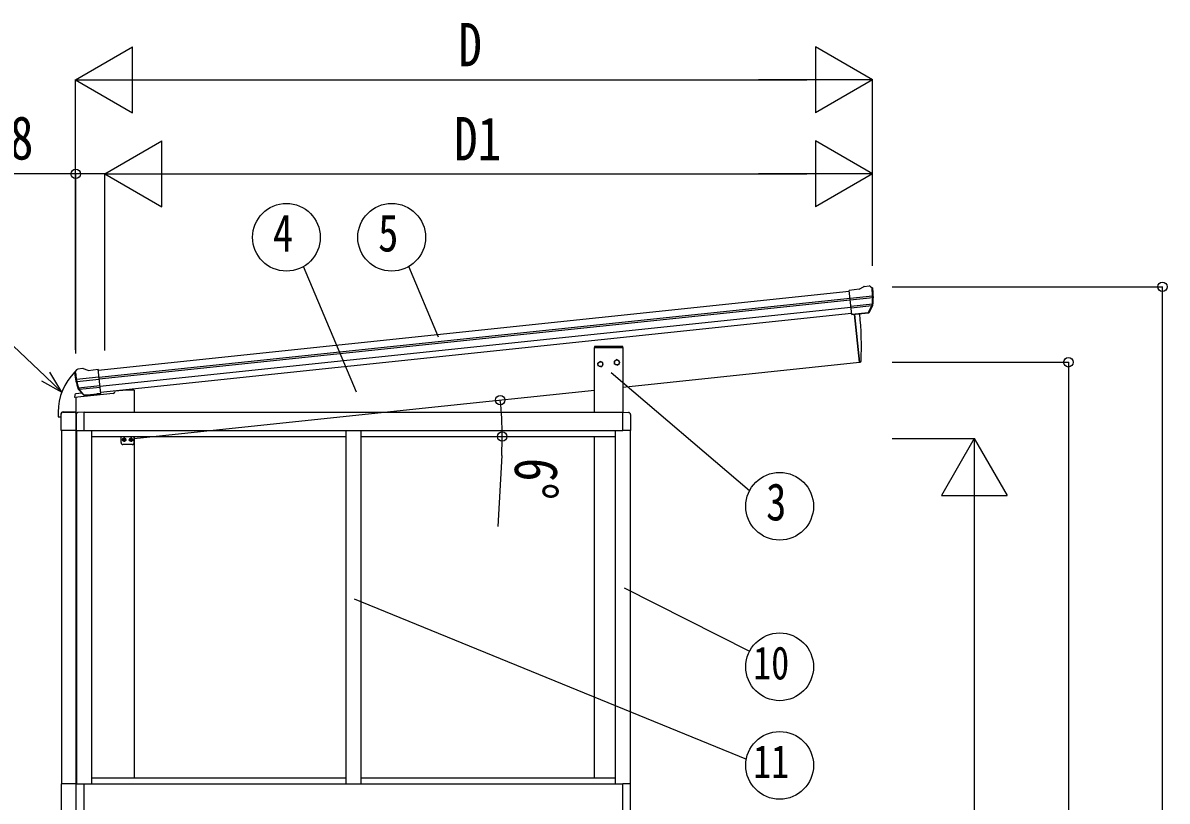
# Model space of a CAD drawing. Units: millimetres, scale not verified. Extents: x -14718 to 14718, y -10395 to 10395.
# Drawn here: x -10417 to -7376, y -3357 to -1289 of the extents above; entities that cross this region are included whole.
import ezdxf
from ezdxf.enums import TextEntityAlignment as Align

# ---------------------------------------------------------------- set-up
doc = ezdxf.new("R2010")
doc.units = ezdxf.units.MM
doc.header["$LTSCALE"] = 40
for name, color, linetype in [('0-4_YKK_13', 4, 'Continuous'), ('0-5_YKK_A1', 4, 'Continuous'), ('0-6_YKK_D', 6, 'Continuous')]:
    doc.layers.add(name, color=color, linetype=linetype)
doc.styles.add('ＭＳ ゴシック', font='')
doc.styles.get('ＭＳ ゴシック').set_extended_font_data('MS Gothic')

msp = doc.modelspace()

# ---------------------------------------------------------------- linework, layer by layer
at = {"layer": '0-4_YKK_13'}
for p, q in [((-8194.14, -1996.8), (-8220.66, -1999.59)), ((-8213.88, -2064.14), (-8220.66, -1999.59)), ((-8167.82, -1988), (-8167.82, -1988)), ((-8164.16, -1989.09), (-8164.16, -1989.09)), ((-8164.16, -1989.09), (-8159.84, -1992.59)), ((-8159.84, -1992.59), (-8158.98, -1993.28)), ((-8157.59, -1996.98), (-8157.9, -1995.13)), ((-8218.5, -2020.12), (-8158.76, -2013.84)), ((-8158.28, -2019.71), (-8217.89, -2025.97)), ((-8159.12, -2036.46), (-8216.15, -2042.46)), ((-8160.51, -2041.12), (-8215.69, -2046.92)), ((-8170.52, -2059.36), (-8213.9, -2063.92)), ((-8213.88, -2064.14), (-8203.93, -2063.1)), ((-8206.99, -2063.42), (-8193.6, -2190.81)), ((-8203.93, -2063.1), (-8203.66, -2063.16)), ((-8203.66, -2063.16), (-8178.33, -2060.5)), ((-8178.33, -2060.5), (-8178.07, -2060.38)), ((-8178.07, -2060.38), (-8170.38, -2059.57)), ((-8169.07, -2057.7), (-8159.62, -2039.4)), ((-8168.02, -2058.13), (-8157.9, -2039.87)), ((-10278.98, -2219.95), (-10279.06, -2218.07)), ((-10277.7, -2215.18), (-10278.39, -2216.04)), ((-10274.2, -2210.86), (-10277.7, -2215.18)), ((-10274.2, -2210.86), (-10274.2, -2210.86)), ((-10270.84, -2209.04), (-10270.84, -2209.04)), ((-10243.27, -2212.17), (-10216.75, -2209.39)), ((-10209.96, -2273.94), (-10216.75, -2209.39)), ((-8193.6, -2190.81), (-8191.55, -2190.52)), ((-10214.59, -2229.91), (-10274.33, -2236.19)), ((-10273.58, -2242.03), (-10213.97, -2235.77)), ((-10176.68, -2273.55), (-10279.7, -2284.38)), ((-10278.8, -2277.54), (-10279.7, -2284.38)), ((-10259.85, -2273.24), (-10276.14, -2274.95)), ((-10256.07, -2277.59), (-10269.76, -2261.84)), ((-10269.27, -2258.25), (-10212.24, -2252.25)), ((-10255.13, -2276.95), (-10268.17, -2261.02)), ((-10266.95, -2262.52), (-10211.77, -2256.72)), ((-10245.76, -2277.7), (-10253.46, -2278.51)), ((-10253.36, -2278.27), (-10209.98, -2273.71)), ((-10245.49, -2277.76), (-10245.76, -2277.7)), ((-10220.16, -2275.1), (-10245.49, -2277.76)), ((-10219.91, -2274.98), (-10220.16, -2275.1)), ((-10209.96, -2273.94), (-10219.91, -2274.98)), ((-10171.96, -2267.02), (-10172.25, -2269.23)), ((-10322.95, -2323.59), (-10322.95, -2335.34)), ((-10322.45, -2335.84), (-10316.19, -2335.84)), ((-10315.69, -2328.58), (-10315.69, -2335.34)), ((-10309.71, -2323.08), (-10280.69, -2323.08)), ((-10309.69, -2322.58), (-10276.45, -2322.58)), ((-10274.95, -2329.38), (-10274.95, -2372.28)), ((-10254.25, -2323.08), (-10269.74, -2323.89)), ((-10254.25, -2372.28), (-10254.25, -2323.08)), ((-8822.65, -2323.08), (-8807.16, -2323.89)), ((-8822.65, -2372.28), (-8822.65, -2323.08)), ((-8801.95, -2329.38), (-8801.95, -2372.28)), ((-10274.95, -2372.28), (-10254.25, -2372.28)), ((-10155.95, -2404.28), (-10155.95, -2388.08)), ((-10153.1, -2396.58), (-10141.8, -2396.58)), ((-10149.9, -2396.07), (-10148.6, -2396.05)), ((-10148.6, -2397.1), (-10149.9, -2397.08)), ((-10148.57, -2396.05), (-10148.6, -2396.05)), ((-10148.58, -2397.12), (-10148.6, -2397.1)), ((-10148.18, -2395.85), (-10148.58, -2396.04)), ((-10148.18, -2397.3), (-10148.58, -2397.12)), ((-10148.18, -2395.85), (-10147.99, -2395.44)), ((-10148.18, -2397.3), (-10147.99, -2397.71)), ((-10147.99, -2395.44), (-10147.98, -2395.42)), ((-10147.98, -2397.7), (-10147.99, -2397.71)), ((-10147.98, -2397.73), (-10147.99, -2397.71)), ((-10147.96, -2394.13), (-10147.98, -2395.44)), ((-10147.98, -2397.73), (-10147.96, -2399.02)), ((-10147.45, -2390.92), (-10147.45, -2402.23)), ((-10146.92, -2395.42), (-10146.94, -2394.13)), ((-10146.92, -2397.73), (-10146.94, -2399.02)), ((-10146.92, -2395.42), (-10146.91, -2395.44)), ((-10146.92, -2397.73), (-10146.91, -2397.71)), ((-10146.72, -2395.85), (-10146.91, -2395.44)), ((-10146.72, -2397.3), (-10146.91, -2397.71)), ((-10146.72, -2395.85), (-10146.32, -2396.04)), ((-10146.72, -2397.3), (-10146.32, -2397.12)), ((-10146.29, -2396.05), (-10146.32, -2396.04)), ((-10146.29, -2397.1), (-10146.32, -2397.12)), ((-10146.29, -2396.05), (-10145, -2396.07)), ((-10146.29, -2397.1), (-10145, -2397.08)), ((-10135.1, -2396.58), (-10123.8, -2396.58)), ((-10131.9, -2396.07), (-10130.6, -2396.05)), ((-10130.6, -2397.1), (-10131.9, -2397.08)), ((-10130.57, -2396.05), (-10130.6, -2396.05)), ((-10130.58, -2397.12), (-10130.6, -2397.1)), ((-10130.18, -2395.85), (-10130.58, -2396.04)), ((-10130.18, -2397.3), (-10130.58, -2397.12)), ((-10130.18, -2395.85), (-10129.99, -2395.44)), ((-10130.18, -2397.3), (-10129.99, -2397.71)), ((-10129.99, -2395.44), (-10129.98, -2395.42)), ((-10129.98, -2397.7), (-10129.99, -2397.71)), ((-10129.98, -2397.73), (-10129.99, -2397.71)), ((-10129.96, -2394.13), (-10129.98, -2395.44)), ((-10129.98, -2397.73), (-10129.96, -2399.02)), ((-10129.45, -2390.92), (-10129.45, -2402.23)), ((-10128.92, -2395.42), (-10128.94, -2394.13)), ((-10128.92, -2397.73), (-10128.94, -2399.02)), ((-10128.92, -2395.42), (-10128.91, -2395.44)), ((-10128.92, -2397.73), (-10128.91, -2397.71)), ((-10128.72, -2395.85), (-10128.91, -2395.44)), ((-10128.72, -2397.3), (-10128.91, -2397.71)), ((-10128.72, -2395.85), (-10128.32, -2396.04)), ((-10128.72, -2397.3), (-10128.32, -2397.12)), ((-10128.29, -2396.05), (-10128.32, -2396.04)), ((-10128.29, -2397.1), (-10128.32, -2397.12)), ((-10128.29, -2396.05), (-10127, -2396.07)), ((-10128.29, -2397.1), (-10127, -2397.08)), ((-10120.95, -2404.28), (-10120.95, -2388.08)), ((-8801.95, -2372.28), (-8822.65, -2372.28)), ((-10125.95, -2409.28), (-10150.95, -2409.28)), ((-10315.45, -3311.08), (-10315.45, -3409.08)), ((-10274.95, -3311.08), (-10254.25, -3311.08)), ((-10274.95, -3409.08), (-10274.95, -3311.08)), ((-8801.95, -3311.08), (-8822.65, -3311.08)), ((-8801.95, -3409.08), (-8801.95, -3311.08))]:
    msp.add_line(p, q, dxfattribs=at)
for points in [[(-8194.14, -1996.8), (-8182.54, -1989.83), (-8182.54, -1989.83)], [(-8181.31, -1989.42), (-8181.31, -1989.42), (-8167.82, -1988)], [(-8881.16, -2203.25), (-8888.02, -2200.2), (-8888.8, -2192.73), (-8882.73, -2188.32)], [(-8881.16, -2203.25), (-8875.09, -2198.84), (-8875.88, -2191.37), (-8882.73, -2188.32)], [(-8837.17, -2198.63), (-8844.02, -2195.57), (-8844.81, -2188.11), (-8838.73, -2183.7)], [(-8837.17, -2198.63), (-8831.09, -2194.21), (-8831.88, -2186.75), (-8838.73, -2183.7)], [(-10257.35, -2207.62), (-10257.35, -2207.62), (-10270.84, -2209.04)], [(-10243.27, -2212.17), (-10256.06, -2207.77), (-10256.06, -2207.77)], [(-10275.2, -2328.57), (-10275.2, -2372.28), (-10315.2, -2372.28), (-10315.2, -2328.57)], [(-10275.45, -3409.08), (-10275.45, -3311.08), (-10315.45, -3311.08)], [(-10274.95, -3409.08), (-10254.25, -3409.08), (-10254.25, -3311.08)], [(-8801.95, -3409.08), (-8822.65, -3409.08), (-8822.65, -3311.08)]]:
    msp.add_lwpolyline(points, dxfattribs=at)
msp.add_lwpolyline([(-8897.75, -2151.16), (-8822.15, -2151.16), (-8822.15, -2149.16), (-8897.75, -2149.16)], close=True, dxfattribs=at)
for centre, radius in [((-8881.95, -2195.79), 6.5), ((-8837.95, -2191.16), 6.5), ((-10147.45, -2396.58), 4.65), ((-10129.45, -2396.58), 4.65)]:
    msp.add_circle(centre, radius, dxfattribs=at)
for centre, radius, start, end in [((-8180.99, -1992.4), 3, 96.02369, 120.97631), ((-8167.3, -1992.97), 5, 51.04426, 95.95574), ((-8351.14, -2018.63), 192.44, 1.4271, 6.57578), ((-8358.48, -2018.1), 202, 354.13916, 6), ((-8358.48, -2018.1), 200.2, 354.20009, 359.53883), ((-8113.49, -2011.73), 45.32, 182.67122, 185.64518), ((-8158.1, -2021.05), 1.35, 95.1605, 97.91927), ((-8155.49, -2019.49), 2.74, 179.02151, 184.43412), ((-9088.21, -2150.6), 900, 357.63919, 5.64986), ((-8170.64, -2056.68), 2.99, 285.2717, 331.00739), ((-8162.29, -2038.02), 3, 332.69111, 354.20009), ((-8160.52, -2038.42), 3, 331, 354.13916), ((-8191.97, -2187.55), 3, 278, 357.63919), ((-10170.69, -2323.59), 152.26, 135.14293, 180), ((-10078.09, -2198.83), 202, 186, 197.86084), ((-10278.27, -2216.55), 0.5, 106.49959, 135.14293), ((-10085.15, -2200.88), 192.44, 185.42422, 190.5729), ((-10270.31, -2214.01), 5, 96.04426, 140.95574), ((-10257.04, -2210.6), 3, 71.02369, 95.97631), ((-10319.05, -2243.54), 45.32, 6.35482, 9.32878), ((-10276.35, -2242.4), 2.74, 7.56588, 12.97849), ((-10273.48, -2243.38), 1.35, 94.08073, 96.8395), ((-10078.09, -2198.83), 200.2, 192.46117, 197.79991), ((-10275.82, -2277.94), 3, 96, 172.5), ((-10267.5, -2259.87), 3, 197.86084, 221), ((-10265.85, -2259.12), 3, 197.79991, 219.30889), ((-10253.81, -2275.63), 2.99, 220.99261, 266.7283), ((-10177.2, -2268.58), 5, 276, 352.5), ((-10322.45, -2335.34), 0.5, 180, 270), ((-10316.19, -2335.34), 0.5, 270, 0), ((-10309.69, -2328.58), 6, 90, 180), ((-10269.45, -2329.38), 5.5, 93, 180), ((-8807.45, -2329.38), 5.5, 0, 87), ((-10147.45, -2396.58), 2.5, 168.31418, 191.68582), ((-10147.45, -2396.58), 2.5, 78.31418, 101.68582), ((-10147.45, -2396.58), 2.5, 258.31418, 281.68582), ((-10147.45, -2396.58), 2.5, 348.31418, 11.68582), ((-10129.45, -2396.58), 2.5, 168.31418, 191.68582), ((-10129.45, -2396.58), 2.5, 78.31418, 101.68582), ((-10129.45, -2396.58), 2.5, 258.31418, 281.68582), ((-10129.45, -2396.58), 2.5, 348.31418, 11.68582), ((-10150.95, -2404.28), 5, 180, 270), ((-10125.95, -2404.28), 5, 270, 0)]:
    msp.add_arc(centre, radius, start, end, dxfattribs=at)
for centre, major_axis, ratio, start_param, end_param in [((-8159.85, -1996.59), (-0.87, 5.91), 0.020485, 0.671432, 1.5691306), ((-8165.24, -1992.07), (5.88, -1.31), 0.24881, 0.460585, 0.4641038), ((-8160.86, -1995.61), (-2.34, 1.9), 0.995767, 3.9859716, 4.712389), ((-8356.17, -2040.04), (-20.92, 199.05), 0.994373, 4.7113789, 4.7277536), ((-8170.84, -2056.38), (-0.11, 3), 0.642905, 3.2459383, 4.203928), ((-8170.7, -2056.58), (1.66, -2.51), 0.997631, 5.8041905, 5.8929484), ((-8170.77, -2056.47), (3.53, -2.11), 0.650902, 5.2561448, 5.3289554), ((-8168.4, -2056.12), (1.08, 3.13), 0.040856, 2.1135035, 2.1416249), ((-10276.06, -2217.93), (1.9, 2.34), 0.995767, 1.5707963, 2.2972137), ((-10272.52, -2213.55), (-5.48, -2.51), 0.24881, 5.8190815, 5.8226003), ((-10276.85, -2219.09), (-0.38, 5.97), 0.020485, 4.7140547, 5.6117533), ((-10075.78, -2220.78), (-20.92, 199.05), 0.994373, 1.5554317, 1.5718064), ((-10256.11, -2275.55), (-1.71, 2.84), 0.040856, 4.1415604, 4.1696818), ((-10253.67, -2275.29), (-0.51, 2.96), 0.642905, 2.0792573, 3.037247), ((-10253.72, -2275.4), (-3.02, -2.79), 0.650902, 0.9542299, 1.0270405), ((-10253.76, -2275.52), (-1.1, -2.8), 0.997631, 0.3902369, 0.4789948), ((-10309.69, -2328.58), (-3.9, 3.9), 0.997265, 5.4991567, 7.0672139), ((-10280.71, -2328.58), (3.9, 3.9), 0.997265, 5.4991567, 7.0672139)]:
    msp.add_ellipse(centre, major_axis=major_axis, ratio=ratio, start_param=start_param, end_param=end_param, dxfattribs=at)
at = {"layer": '0-5_YKK_A1'}
for p, q in [((-10216.54, -2211.38), (-8220.45, -2001.58)), ((-10214.55, -2230.27), (-8218.47, -2020.47)), ((-10214.12, -2234.45), (-8218.03, -2024.65)), ((-10212.02, -2254.31), (-8215.94, -2044.51)), ((-8214.18, -2061.25), (-10210.26, -2271.05)), ((-8897.45, -2323.58), (-8897.45, -2151.16)), ((-8897.45, -2151.16), (-8822.45, -2151.16)), ((-8822.45, -2151.16), (-8822.45, -2323.09)), ((-10140.95, -2264.58), (-10172.06, -2267.85)), ((-10120.95, -2264.58), (-10140.95, -2264.58)), ((-10120.95, -2264.58), (-10120.95, -2323.58)), ((-10276.45, -2284.03), (-10276.45, -5393.58)), ((-10254.25, -2323.58), (-8822.65, -2323.58)), ((-10313.95, -2372.28), (-10313.95, -3310.88)), ((-10276.45, -2372.28), (-10276.45, -3310.88)), ((-10274.45, -2372.28), (-10274.45, -3311.08)), ((-10254.25, -2372.08), (-8822.65, -2372.08)), ((-10234.45, -2372.08), (-10234.45, -3311.08)), ((-10234.45, -2388.08), (-9558.45, -2388.08)), ((-10120.95, -2388.08), (-10120.95, -3295.08)), ((-9558.45, -2372.08), (-9558.45, -3311.08)), ((-9518.45, -2372.08), (-9518.45, -3311.08)), ((-9518.45, -2388.08), (-8842.45, -2388.08)), ((-8897.45, -3295.08), (-8897.45, -2388.08)), ((-8842.45, -2372.08), (-8842.45, -3311.08)), ((-8802.45, -2372.28), (-8802.45, -3311.08)), ((-10254.25, -3311.08), (-8822.65, -3311.08)), ((-10234.45, -3295.08), (-9558.45, -3295.08)), ((-9518.45, -3295.08), (-8842.45, -3295.08))]:
    msp.add_line(p, q, dxfattribs=at)
for points in [[(-8822.45, -2256.9), (-8193.6, -2190.81), (-8206.99, -2063.42)], [(-10120.95, -2393.38), (-9355.96, -2312.98), (-8897.45, -2264.78)]]:
    msp.add_lwpolyline(points, dxfattribs=at)
at = {"layer": '0-6_YKK_D'}
for p, q in [((-10276.94, -1439.98), (-10125.39, -1352.48)), ((-10125.39, -1527.48), (-10125.39, -1352.48)), ((-8158.56, -1439.98), (-8310.11, -1352.48)), ((-8310.11, -1352.48), (-8310.11, -1527.48)), ((-10276.94, -2157.4), (-10276.94, -1438.98)), ((-10276.94, -1439.98), (-10125.39, -1527.48)), ((-10276.94, -1439.98), (-9973.84, -1439.98)), ((-10101.94, -1439.98), (-8333.56, -1439.98)), ((-8158.56, -1439.98), (-8461.67, -1439.98)), ((-8158.56, -1439.98), (-8310.11, -1527.48)), ((-8158.56, -1934.66), (-8158.56, -1438.98)), ((-10198.69, -1689.98), (-10047.14, -1602.48)), ((-10047.14, -1777.48), (-10047.14, -1602.48)), ((-8158.56, -1689.98), (-8310.11, -1602.48)), ((-8310.11, -1602.48), (-8310.11, -1777.48)), ((-10276.44, -2167.4), (-10276.44, -1688.98)), ((-10198.69, -2159.23), (-10198.69, -1688.98)), ((-10198.69, -2158.23), (-10198.69, -1688.98)), ((-10198.69, -1689.98), (-10047.14, -1777.48)), ((-10198.69, -1689.98), (-9895.59, -1689.98)), ((-10023.69, -1689.98), (-8333.56, -1689.98)), ((-8158.56, -1689.98), (-8461.67, -1689.98)), ((-8158.56, -1689.98), (-8310.11, -1777.48)), ((-8158.56, -1933.66), (-8158.56, -1688.98)), ((-9530.01, -2270.6), (-9670.9, -1936.35)), ((-9312.28, -2123.67), (-9391.25, -1936.35)), ((-8106.42, -1989.98), (-7387.24, -1989.98)), ((-7388.24, -4893.58), (-7388.24, -1989.98)), ((-8853.22, -2217.93), (-8485.23, -2531.5)), ((-8106.42, -2190.81), (-7637.24, -2190.81)), ((-7638.24, -2190.81), (-7638.24, -4893.58)), ((-8106.42, -2393.58), (-7887.24, -2393.58)), ((-7888.24, -2393.58), (-7975.74, -2545.13)), ((-7888.24, -2393.58), (-7800.74, -2545.13)), ((-7888.24, -2393.58), (-7888.24, -2696.69)), ((-9144.31, -2438.06), (-9154.52, -2627.25)), ((-7975.74, -2545.13), (-7800.74, -2545.13)), ((-7888.24, -2568.58), (-7888.24, -4718.58)), ((-8819.12, -2790.27), (-8485.23, -2958.23)), ((-9536.14, -2819.44), (-8494.02, -3245.51))]:
    msp.add_line(p, q, dxfattribs=at)
for points in [[(-10313.15, -2269.83), (-10356.34, -2228.91), (-11026.13, -1594.31), (-11939.58, -1594.31)], [(-10198.69, -1689.98), (-10276.44, -1689.98), (-10517.91, -1689.98)], [(-10367.3, -2240.48), (-10313.15, -2269.83), (-10345.37, -2217.33)]]:
    msp.add_lwpolyline(points, dxfattribs=at)
for centre, radius in [((-10276.44, -1689.98), 12.5), ((-9716.29, -1858.63), 90), ((-9436.64, -1858.63), 90), ((-7388.24, -1989.98), 12.5), ((-7638.24, -2190.81), 12.5), ((-9148.05, -2291.12), 12.5), ((-9142.97, -2388.08), 12.5), ((-8405.52, -2573.29), 90), ((-8405.52, -3000.02), 90), ((-8405.52, -3261.9), 90)]:
    msp.add_circle(centre, radius, dxfattribs=at)
for start, end in [(0, 6), (356.91095, 0)]:
    msp.add_arc((-10070.48, -2388.08), 927.51, start, end, dxfattribs=at)

# ---------------------------------------------------------------- texts
at = {"layer": '0-6_YKK_D', "style": 'ＭＳ ゴシック', "width": 0.8}
for s, height, p in [('D', 115.5, (-9259.75, -1438.98)), ('78', 115.5, (-10514.58, -1686.65)), ('D1', 115.5, (-9271.03, -1688.98)), ('4', 98.97, (-9752.29, -1926.13)), ('5', 98.97, (-9472.64, -1926.13)), ('3', 98.97, (-8441.52, -2640.79)), ('10', 87.98, (-8475.92, -3060.02)), ('11', 87.98, (-8475.92, -3321.9))]:
    msp.add_text(s, height=height, dxfattribs=at).set_placement(p, align=Align.BOTTOM_LEFT)
msp.add_text('6°', height=115.5, rotation=266.911, dxfattribs=at).set_placement((-9142.11, -2440.51), align=Align.BOTTOM_LEFT)

doc.saveas('drawing.dxf')
